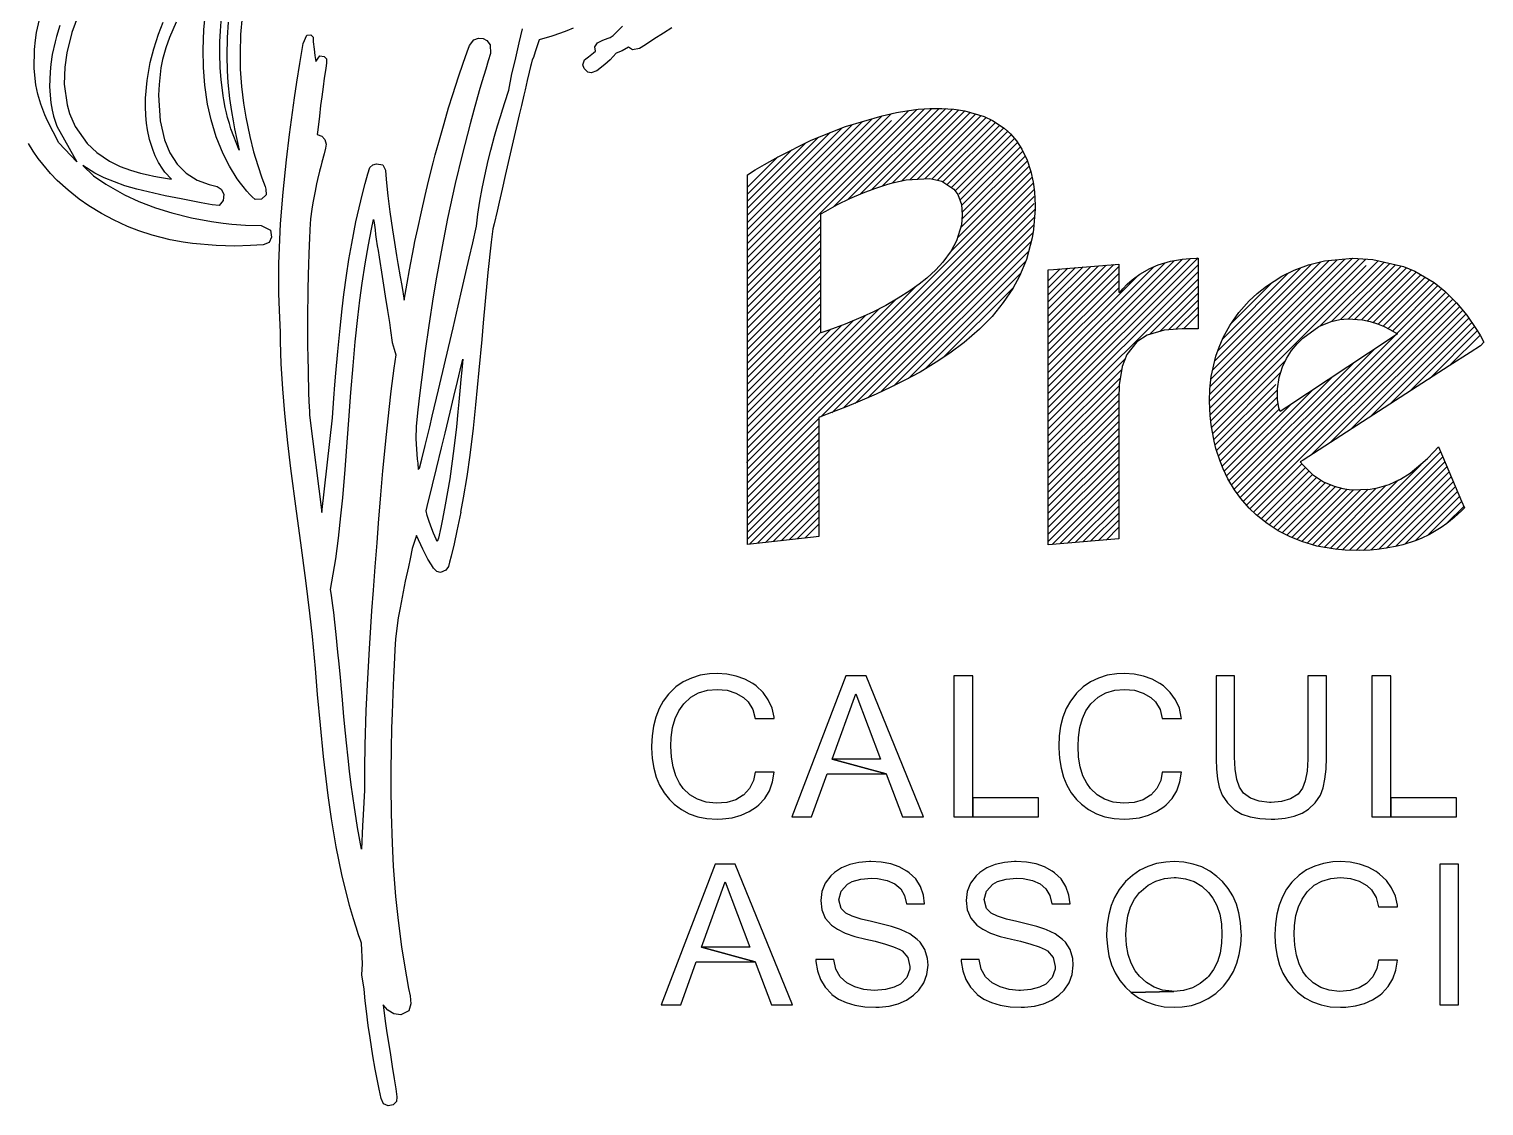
# Model space of a CAD drawing. Extents: x 0 to 84.7, y 0 to 60.
# Drawn here: x 78.967 to 81.771, y 2.442 to 4.518 of the extents above; entities that cross this region are included whole.
import ezdxf

# ---------------------------------------------------------------- set-up
doc = ezdxf.new("R2010")
doc.units = 0
doc.header["$MEASUREMENT"] = 0
for name, color, linetype in [('1', 1, 'CONTINUOUS'), ('4', 4, 'CONTINUOUS'), ('6', 6, 'CONTINUOUS')]:
    doc.layers.add(name, color=color, linetype=linetype)

msp = doc.modelspace()

# ---------------------------------------------------------------- linework, layer by layer
at = {"layer": '1', "linetype": 'Continuous'}
for p, q in [((80.351385, 4.023381), (80.692449, 4.364446)), ((80.351385, 4.036958), (80.677697, 4.36327)), ((80.351385, 4.050534), (80.662198, 4.361347)), ((80.351385, 4.077687), (80.628938, 4.355241)), ((80.351385, 4.091264), (80.6111, 4.350979)), ((80.351385, 4.10484), (80.592005, 4.345461)), ((80.516965, 4.175385), (80.706787, 4.365207)), ((80.544351, 4.189194), (80.720482, 4.365326)), ((80.568699, 4.199966), (80.733621, 4.364888)), ((80.591066, 4.208757), (80.746368, 4.364059)), ((80.611613, 4.215727), (80.758385, 4.3625)), ((80.630948, 4.221485), (80.770215, 4.360753)), ((80.648313, 4.225275), (80.780697, 4.357658)), ((80.664271, 4.227656), (80.791179, 4.354564)), ((80.678654, 4.228462), (80.801661, 4.35147)), ((80.693037, 4.229269), (80.811616, 4.347848)), ((80.351385, 4.064111), (80.628938, 4.341664)), ((80.351385, 4.118417), (80.572911, 4.339943)), ((80.351385, 4.131993), (80.553817, 4.334425)), ((80.351385, 4.14557), (80.533707, 4.327892)), ((80.351385, 4.159146), (80.510974, 4.318735)), ((80.706463, 4.229119), (80.820818, 4.343474)), ((80.717685, 4.226764), (80.829288, 4.338367)), ((80.728083, 4.223585), (80.837425, 4.332928)), ((80.73633, 4.218256), (80.845659, 4.327585)), ((80.744577, 4.212926), (80.853906, 4.322256)), ((80.351385, 4.172722), (80.488241, 4.309578)), ((80.351385, 4.186299), (80.463837, 4.298751)), ((80.751719, 4.206492), (80.859641, 4.314414)), ((80.75886, 4.200057), (80.866783, 4.30798)), ((80.760642, 4.188262), (80.87185, 4.29947)), ((80.763747, 4.177791), (80.877233, 4.291277)), ((80.351385, 4.199875), (80.436783, 4.285273)), ((80.351385, 4.213452), (80.409728, 4.271795)), ((80.762016, 4.13533), (80.890794, 4.264109)), ((80.764604, 4.151496), (80.886571, 4.273462)), ((80.764867, 4.165334), (80.882185, 4.282652)), ((80.742456, 4.088617), (80.897473, 4.243635)), ((80.75604, 4.115778), (80.89412, 4.253859)), ((80.349835, 3.68242), (80.900523, 4.233108)), ((80.351385, 3.670394), (80.902073, 4.221082)), ((80.351385, 3.656817), (80.903624, 4.209056)), ((80.351385, 3.643241), (80.903624, 4.195479)), ((80.492603, 3.770882), (80.903624, 4.181903)), ((80.351385, 4.009805), (80.492869, 4.151289)), ((80.513791, 3.778495), (80.905467, 4.17017)), ((80.536676, 3.787802), (80.904454, 4.15558)), ((80.351385, 3.996229), (80.492869, 4.137713)), ((80.351385, 3.982652), (80.492869, 4.124136)), ((80.558948, 3.796497), (80.903441, 4.14099)), ((80.583278, 3.80725), (80.901829, 4.125801)), ((80.351385, 3.969076), (80.492869, 4.11056)), ((80.351385, 3.955499), (80.492869, 4.096983)), ((80.607734, 3.818128), (80.898283, 4.108677)), ((80.351385, 3.941923), (80.492869, 4.083407)), ((80.351385, 3.928346), (80.492869, 4.06983)), ((80.63357, 3.830386), (80.893321, 4.090137)), ((80.661482, 3.84472), (80.887796, 4.071034)), ((80.931121, 3.78853), (81.219649, 4.077058)), ((80.931121, 3.802106), (81.204867, 4.075853)), ((80.931121, 3.815683), (81.189949, 4.074512)), ((80.931121, 3.829259), (81.173525, 4.071663)), ((80.931121, 3.842836), (81.155437, 4.067152)), ((81.24187, 3.800597), (81.517544, 4.076271)), ((81.242238, 3.814542), (81.502514, 4.074818)), ((81.242437, 3.787588), (81.530333, 4.075484)), ((81.243003, 3.828884), (81.48758, 4.073461)), ((81.243004, 3.774579), (81.543123, 4.074697)), ((81.244659, 3.844116), (81.472647, 4.072104)), ((81.24585, 3.750272), (81.567039, 4.071461)), ((81.248015, 3.861049), (81.456498, 4.069531)), ((81.252023, 3.878633), (81.438348, 4.064958)), ((81.454359, 3.945204), (81.578074, 4.068919)), ((81.477593, 3.954862), (81.589109, 4.066378)), ((80.351385, 3.91477), (80.492869, 4.056254)), ((80.351385, 3.901193), (80.492869, 4.042677)), ((80.692316, 3.861977), (80.878086, 4.047747)), ((80.931121, 3.937871), (81.057631, 4.064381)), ((80.931121, 3.774954), (81.219649, 4.063482)), ((80.931121, 3.951447), (81.042848, 4.063175)), ((80.931121, 3.965024), (81.028065, 4.061968)), ((80.931121, 3.9786), (81.013282, 4.060761)), ((80.931121, 3.924294), (81.067063, 4.060237)), ((80.931121, 3.856412), (81.13476, 4.060052)), ((80.931121, 3.992177), (80.998499, 4.059555)), ((80.931121, 4.005753), (80.983715, 4.058348)), ((80.931121, 4.01933), (80.968932, 4.057141)), ((80.931121, 4.032906), (80.954149, 4.055935)), ((80.931121, 3.761377), (81.219649, 4.049905)), ((80.931121, 3.910718), (81.067063, 4.04666)), ((80.931121, 3.869989), (81.105431, 4.044299)), ((81.243549, 3.762068), (81.543668, 4.062187)), ((81.257641, 3.897828), (81.417803, 4.057989)), ((81.26693, 3.920693), (81.394235, 4.047997)), ((81.495051, 3.958744), (81.600144, 4.063836)), ((81.509503, 3.959619), (81.611179, 4.061295)), ((81.522092, 3.958631), (81.621384, 4.057924)), ((81.534681, 3.957644), (81.630997, 4.05396)), ((81.546134, 3.955521), (81.640263, 4.04965)), ((81.556804, 3.952615), (81.64881, 4.044621)), ((81.566853, 3.949087), (81.657357, 4.039591)), ((80.351385, 3.887617), (80.492869, 4.029101)), ((80.351385, 3.697547), (80.674696, 4.020857)), ((80.351385, 3.874041), (80.492869, 4.015525)), ((80.728758, 3.884841), (80.863466, 4.019549)), ((80.931121, 3.747801), (81.219649, 4.036329)), ((80.931121, 3.897142), (81.067063, 4.033084)), ((80.931121, 3.883565), (81.067063, 4.019507)), ((81.126723, 3.929827), (81.219649, 4.022753)), ((81.145838, 3.935366), (81.219649, 4.009176)), ((81.283958, 3.951297), (81.362337, 4.029676)), ((81.300801, 3.615152), (81.696952, 4.011303)), ((81.576661, 3.945318), (81.665904, 4.034561)), ((81.585781, 3.940862), (81.674494, 4.029575)), ((81.594525, 3.93603), (81.682034, 4.023538)), ((81.601744, 3.930251), (81.689253, 4.017759)), ((80.351385, 3.860464), (80.492869, 4.001948)), ((80.351385, 3.711123), (80.635865, 3.995603)), ((80.351385, 3.846888), (80.492869, 3.988372)), ((81.162421, 3.938372), (81.219649, 3.9956)), ((81.17706, 3.939435), (81.219649, 3.982023)), ((81.30698, 3.607755), (81.703758, 4.004533)), ((81.313291, 3.60049), (81.710564, 3.997762)), ((81.319709, 3.593332), (81.717408, 3.99103)), ((81.438456, 3.697749), (81.724591, 3.983885)), ((80.351385, 3.7247), (80.605937, 3.979251)), ((80.351385, 3.833311), (80.492869, 3.974795)), ((80.351385, 3.738276), (80.579508, 3.966399)), ((80.351385, 3.819735), (80.492869, 3.961219)), ((80.351385, 3.751852), (80.555723, 3.956191)), ((81.191513, 3.940311), (81.219649, 3.968447)), ((81.474533, 3.721002), (81.729643, 3.976112)), ((81.512727, 3.745619), (81.73576, 3.968653)), ((81.55092, 3.770237), (81.741445, 3.960761)), ((80.351385, 3.806158), (80.492869, 3.947642)), ((80.351385, 3.765429), (80.5329, 3.946944)), ((80.351385, 3.779005), (80.511344, 3.938965)), ((80.351385, 3.792582), (80.492869, 3.934066)), ((81.294489, 3.622417), (81.600264, 3.928192)), ((81.589114, 3.794854), (81.746977, 3.952717)), ((81.627308, 3.819471), (81.75251, 3.944673)), ((81.665502, 3.844089), (81.757837, 3.936424)), ((81.703696, 3.868706), (81.76299, 3.928001)), ((81.289484, 3.630989), (81.560027, 3.901531)), ((80.931121, 3.734224), (81.078803, 3.881907)), ((81.2479, 3.738745), (81.388441, 3.879286)), ((81.284411, 3.639492), (81.519789, 3.87487)), ((80.931121, 3.720648), (81.072514, 3.862042)), ((80.931121, 3.707071), (81.06997, 3.84592)), ((81.249949, 3.727218), (81.379438, 3.856707)), ((81.279338, 3.647996), (81.479552, 3.848209)), ((80.931121, 3.693495), (81.067753, 3.830127)), ((80.931121, 3.679918), (81.067348, 3.816146)), ((81.252129, 3.715821), (81.369453, 3.833146)), ((81.25546, 3.705575), (81.372784, 3.8229)), ((81.274646, 3.65688), (81.439315, 3.821549)), ((80.931121, 3.666342), (81.067063, 3.802284)), ((80.931121, 3.652765), (81.067063, 3.788708)), ((81.25879, 3.69533), (81.372612, 3.809151)), ((81.262127, 3.68509), (81.373791, 3.796754)), ((81.266049, 3.675436), (81.376155, 3.785542)), ((81.270205, 3.666015), (81.399077, 3.794888)), ((80.351385, 3.629664), (80.488869, 3.767149)), ((80.931121, 3.639189), (81.067063, 3.775131)), ((80.931121, 3.625613), (81.067063, 3.761555)), ((80.351385, 3.616088), (80.488869, 3.753572)), ((80.351385, 3.602511), (80.488869, 3.739996)), ((80.931121, 3.612036), (81.067063, 3.747978)), ((80.931121, 3.59846), (81.067063, 3.734402)), ((80.351385, 3.588935), (80.488869, 3.726419)), ((80.351385, 3.575359), (80.488869, 3.712843)), ((80.931121, 3.584883), (81.067063, 3.720825)), ((80.931121, 3.571307), (81.067063, 3.707249)), ((81.49827, 3.51394), (81.687185, 3.702855)), ((80.351385, 3.561782), (80.488869, 3.699266)), ((80.351385, 3.548206), (80.488869, 3.68569)), ((80.931121, 3.55773), (81.067063, 3.693672)), ((80.931121, 3.544154), (81.067063, 3.680096)), ((81.326606, 3.586651), (81.419925, 3.67997)), ((81.333692, 3.580161), (81.426641, 3.67311)), ((81.485823, 3.515069), (81.649568, 3.678813)), ((81.511219, 3.513312), (81.691224, 3.693317)), ((81.524496, 3.513013), (81.695264, 3.68378)), ((81.538224, 3.513165), (81.699303, 3.674243)), ((80.351385, 3.534629), (80.488869, 3.672114)), ((80.355447, 3.525114), (80.488869, 3.658537)), ((80.370692, 3.526784), (80.488869, 3.644961)), ((80.931121, 3.530577), (81.067063, 3.66652)), ((80.938675, 3.524556), (81.067063, 3.652943)), ((81.341204, 3.574097), (81.433501, 3.666394)), ((81.348717, 3.568033), (81.440369, 3.659685)), ((81.356584, 3.562324), (81.448517, 3.654257)), ((81.364824, 3.556987), (81.456678, 3.648841)), ((81.474167, 3.516989), (81.606139, 3.648961)), ((81.552416, 3.513779), (81.703342, 3.664706)), ((81.567367, 3.515155), (81.707381, 3.655169)), ((81.582995, 3.517205), (81.711421, 3.645632)), ((80.385938, 3.528453), (80.488869, 3.631384)), ((80.401183, 3.530122), (80.488869, 3.617808)), ((80.953486, 3.52579), (81.067063, 3.639367)), ((80.968297, 3.527025), (81.067063, 3.62579)), ((81.373063, 3.55165), (81.465347, 3.643934)), ((81.381919, 3.546929), (81.47483, 3.63984)), ((81.39086, 3.542294), (81.484638, 3.636073)), ((81.400122, 3.537979), (81.495375, 3.633232)), ((81.409783, 3.534064), (81.506917, 3.631199)), ((81.419444, 3.530149), (81.519521, 3.630225)), ((81.429912, 3.52704), (81.533478, 3.630606)), ((81.4404, 3.523952), (81.547435, 3.630986)), ((81.451126, 3.521101), (81.563173, 3.633148)), ((81.462646, 3.519045), (81.582222, 3.638621)), ((81.599876, 3.520511), (81.71546, 3.636094)), ((81.618115, 3.525173), (81.719499, 3.626557)), ((81.638189, 3.53167), (81.723539, 3.61702)), ((80.416429, 3.531791), (80.488869, 3.604231)), ((80.431675, 3.53346), (80.488869, 3.590655)), ((80.983108, 3.528259), (81.067063, 3.612214)), ((80.997919, 3.529493), (81.067063, 3.598637)), ((81.662539, 3.542445), (81.727578, 3.607483)), ((81.699086, 3.565414), (81.731617, 3.597946)), ((80.44692, 3.53513), (80.488869, 3.577078)), ((80.462166, 3.536799), (80.488869, 3.563502)), ((81.012729, 3.530728), (81.067063, 3.585061)), ((81.02754, 3.531962), (81.067063, 3.571484)), ((81.042351, 3.533196), (81.067063, 3.557908))]:
    msp.add_line(p, q, dxfattribs=at)
for points in [[(80.905543, 4.178841), (80.905563, 4.171553), (80.902806, 4.131855), (80.900255, 4.116044), (80.888946, 4.073792), (80.875748, 4.042139), (80.862503, 4.017777), (80.844436, 3.990896), (80.822659, 3.964349), (80.798819, 3.939963), (80.768703, 3.913821), (80.741332, 3.893264), (80.715207, 3.875764), (80.68413, 3.857047), (80.653516, 3.840385), (80.627929, 3.827558), (80.599361, 3.814218), (80.563375, 3.798626), (80.540432, 3.789268), (80.513522, 3.778764), (80.493287, 3.77114), (80.488869, 3.769502), (80.488869, 3.755689), (80.488869, 3.553525), (80.488869, 3.539722), (80.47892, 3.538633), (80.351385, 3.52467), (80.351385, 3.537475), (80.351385, 4.218471), (80.351385, 4.237103), (80.366254, 4.2466), (80.38443, 4.257419), (80.410341, 4.2721), (80.474294, 4.303961), (80.540051, 4.330447), (80.610925, 4.350928), (80.638466, 4.357522), (80.658273, 4.36086), (80.680065, 4.363564), (80.702624, 4.365171), (80.72614, 4.365375), (80.749111, 4.363881), (80.770316, 4.360723), (80.807818, 4.349653), (80.823686, 4.342111), (80.846319, 4.326984), (80.857943, 4.316387), (80.869729, 4.302698), (80.880286, 4.286631), (80.890282, 4.265685), (80.897538, 4.243328), (80.901824, 4.223017), (80.904193, 4.204641), (80.905168, 4.191001), (80.905543, 4.178841)], [(80.492869, 3.932594), (80.492869, 3.944104), (80.492869, 4.14962), (80.492869, 4.16179), (80.502241, 4.167363), (80.525141, 4.17984), (80.548867, 4.191394), (80.574576, 4.202507), (80.596742, 4.210908), (80.619989, 4.218442), (80.631047, 4.221513), (80.657499, 4.227276), (80.703068, 4.229831), (80.725799, 4.225061), (80.749333, 4.209853), (80.756758, 4.199391), (80.763557, 4.179911), (80.765321, 4.160282), (80.763749, 4.141003), (80.754184, 4.109705), (80.743839, 4.090496), (80.728, 4.068975), (80.71438, 4.054176), (80.696937, 4.038106), (80.682551, 4.026513), (80.664154, 4.013267), (80.642062, 3.999133), (80.617944, 3.985396), (80.594175, 3.973232), (80.574503, 3.964067), (80.539515, 3.949393), (80.508215, 3.937806), (80.496374, 3.933961), (80.492869, 3.932594)], [(81.067063, 3.545009), (81.067063, 3.535256), (81.059038, 3.534587), (80.938778, 3.524564), (80.931121, 3.523926), (80.931121, 3.538827), (80.931121, 4.042724), (80.931121, 4.054055), (80.941367, 4.054891), (81.060115, 4.064584), (81.067063, 4.065151), (81.067063, 4.020109), (81.067063, 4.011053), (81.069834, 4.011053), (81.074779, 4.017156), (81.082934, 4.026223), (81.092535, 4.034502), (81.1075, 4.045871), (81.127014, 4.056798), (81.142676, 4.063377), (81.16667, 4.070475), (81.189952, 4.074512), (81.204063, 4.07578), (81.216885, 4.076233), (81.219649, 4.076247), (81.219649, 4.071584), (81.219649, 3.948055), (81.219649, 3.940311), (81.213635, 3.940311), (81.199121, 3.940311), (81.189138, 3.940311), (81.154139, 3.937771), (81.121833, 3.92841), (81.101412, 3.915459), (81.082228, 3.890914), (81.073412, 3.867727), (81.067814, 3.832269), (81.067063, 3.806275), (81.067063, 3.78955), (81.067063, 3.545009)], [(81.661522, 3.690535), (81.674057, 3.7032), (81.682968, 3.712811), (81.690459, 3.695123), (81.727448, 3.607789), (81.732906, 3.594902), (81.727116, 3.589409), (81.721014, 3.583659), (81.713255, 3.5765), (81.698813, 3.565211), (81.688047, 3.557168), (81.665381, 3.543795), (81.649672, 3.536328), (81.63803, 3.531619), (81.614439, 3.523983), (81.603306, 3.521176), (81.582487, 3.517139), (81.565123, 3.51486), (81.551184, 3.513675), (81.530784, 3.512872), (81.503205, 3.513492), (81.483999, 3.515234), (81.448473, 3.521575), (81.419679, 3.530053), (81.395815, 3.539725), (81.374068, 3.550999), (81.35256, 3.564931), (81.331377, 3.582029), (81.318449, 3.594553), (81.302021, 3.613462), (81.290041, 3.630055), (81.277326, 3.651368), (81.268209, 3.67012), (81.262086, 3.685191), (81.254221, 3.709384), (81.250525, 3.723983), (81.244932, 3.755435), (81.243054, 3.77343), (81.241863, 3.800749), (81.242503, 3.824282), (81.245118, 3.848335), (81.254011, 3.887357), (81.260069, 3.904829), (81.26815, 3.923513), (81.280942, 3.94697), (81.298072, 3.971546), (81.318386, 3.994497), (81.333479, 4.008558), (81.351361, 4.022722), (81.381151, 4.041596), (81.404736, 4.053135), (81.432792, 4.063558), (81.463357, 4.07126), (81.518119, 4.076236), (81.556582, 4.073869), (81.615778, 4.060235), (81.637491, 4.051282), (81.674816, 4.029317), (81.695445, 4.012802), (81.717747, 3.990617), (81.737352, 3.966711), (81.755061, 3.940964), (81.763043, 3.927909), (81.770506, 3.914819), (81.763752, 3.907415), (81.744324, 3.894893), (81.703812, 3.868781), (81.421981, 3.68713), (81.416632, 3.683683), (81.421811, 3.677844), (81.430611, 3.669218), (81.440431, 3.659625), (81.461696, 3.64551), (81.481843, 3.636812), (81.498852, 3.632312), (81.514881, 3.630099), (81.551482, 3.631097), (81.565322, 3.633525), (81.58785, 3.640318), (81.609776, 3.65068), (81.628115, 3.66236), (81.649216, 3.679165), (81.661522, 3.690535)], [(81.377789, 3.780782), (81.375243, 3.788201), (81.372548, 3.804073), (81.372808, 3.824833), (81.376147, 3.846165), (81.38266, 3.867029), (81.390357, 3.883348), (81.399967, 3.89853), (81.410384, 3.911409), (81.421389, 3.922427), (81.452676, 3.944488), (81.476357, 3.954565), (81.493187, 3.958605), (81.508185, 3.959722), (81.536402, 3.957509), (81.551638, 3.954396), (81.565274, 3.949694), (81.578371, 3.944661), (81.58931, 3.939053), (81.603895, 3.930598), (81.587674, 3.91985), (81.390583, 3.78926), (81.377789, 3.780782)]]:
    msp.add_lwpolyline(points, dxfattribs=at)
at = {"layer": '4', "linetype": 'Continuous'}
for points in [[(79.026487, 4.525283), (79.019923, 4.504185), (79.017067, 4.493461), (79.011798, 4.468981), (79.00898, 4.450308), (79.007525, 4.435657), (79.006746, 4.420737), (79.006663, 4.407593), (79.007413, 4.390614), (79.008888, 4.376144), (79.011271, 4.362111), (79.014056, 4.350515), (79.017066, 4.340717), (79.020694, 4.331072), (79.059245, 4.262265), (79.024381, 4.298872), (79.002449, 4.341556), (78.997269, 4.353067), (78.989565, 4.373661), (78.984058, 4.392733), (78.980325, 4.410407), (78.976825, 4.442491), (78.97742, 4.478928), (78.979304, 4.496783), (78.981653, 4.511902), (78.991285, 4.553122)], [(79.06208, 4.546399), (79.04938, 4.511712), (79.039574, 4.472578), (79.035743, 4.444924), (79.034923, 4.411906), (79.040276, 4.372342), (79.045136, 4.355423), (79.055886, 4.330486), (79.078935, 4.297719), (79.09773, 4.280085), (79.121778, 4.263806), (79.142871, 4.253402), (79.162656, 4.24599), (79.181673, 4.240453), (79.19685, 4.23688), (79.207309, 4.234757), (79.218218, 4.232776), (79.241685, 4.228871), (79.228814, 4.242641), (79.224736, 4.248154), (79.216404, 4.261098), (79.21015, 4.273826), (79.205998, 4.283787), (79.199093, 4.305587), (79.195187, 4.323908), (79.193329, 4.336676), (79.191955, 4.351468), (79.191304, 4.36871), (79.191543, 4.38492), (79.194502, 4.419232), (79.20064, 4.454046), (79.207287, 4.480284), (79.216459, 4.508566), (79.225697, 4.531801)], [(79.350499, 4.531585), (79.348528, 4.502011), (79.347901, 4.466781), (79.348758, 4.437467), (79.350202, 4.415517), (79.353388, 4.384502), (79.356975, 4.359144), (79.360048, 4.34117), (79.363062, 4.325607), (79.37172, 4.284621), (79.356165, 4.325765), (79.352959, 4.3361), (79.349727, 4.347753), (79.347488, 4.356753), (79.345189, 4.367044), (79.342302, 4.382036), (79.341052, 4.389541), (79.337122, 4.420853), (79.335455, 4.443615), (79.334646, 4.470883), (79.334885, 4.493627), (79.335799, 4.514642), (79.33794, 4.542076)], [(79.495523, 4.490457), (79.502034, 4.506435), (79.50996, 4.507109), (79.514678, 4.502394), (79.514557, 4.493344), (79.516264, 4.479605), (79.517989, 4.467226), (79.519564, 4.455407), (79.527193, 4.466345), (79.535751, 4.465135), (79.540176, 4.461085), (79.540467, 4.453173), (79.538766, 4.442053), (79.535999, 4.423307), (79.533628, 4.406541), (79.531048, 4.387442), (79.528902, 4.370805), (79.526386, 4.35028), (79.524534, 4.334372), (79.522839, 4.319134), (79.522231, 4.314984), (79.531474, 4.311688), (79.536828, 4.305426), (79.539716, 4.296314), (79.538583, 4.288286), (79.535501, 4.277521), (79.531142, 4.261445), (79.528957, 4.252964), (79.526754, 4.244085), (79.522979, 4.228006), (79.521153, 4.219779), (79.518203, 4.205769), (79.516241, 4.195881), (79.515068, 4.18972), (79.513825, 4.182965), (79.511766, 4.171195), (79.509169, 4.152306), (79.508083, 4.131858), (79.507225, 4.113757), (79.50676, 4.103013), (79.505975, 4.082771), (79.50543, 4.066536), (79.504763, 4.042681), (79.504225, 4.017308), (79.503957, 3.999828), (79.503719, 3.975619), (79.503647, 3.959663), (79.503639, 3.945623), (79.503704, 3.927117), (79.503898, 3.904793), (79.504122, 3.888199), (79.504738, 3.856488), (79.505811, 3.817857), (79.506416, 3.800196), (79.507157, 3.78094), (79.507455, 3.774012), (79.53098, 3.585943), (79.551669, 3.768732), (79.55454, 3.806938), (79.556506, 3.83235), (79.558333, 3.855109), (79.561873, 3.896315), (79.566267, 3.941858), (79.570323, 3.978839), (79.573675, 4.006256), (79.578751, 4.043322), (79.583479, 4.073923), (79.588807, 4.104812), (79.596945, 4.146278), (79.60959, 4.200736), (79.614864, 4.220763), (79.620037, 4.239189), (79.623853, 4.25109), (79.629316, 4.25653), (79.636287, 4.258624), (79.648772, 4.256749), (79.653743, 4.246294), (79.654466, 4.236456), (79.655713, 4.221663), (79.658292, 4.196476), (79.660113, 4.181159), (79.662104, 4.165817), (79.667136, 4.13105), (79.671032, 4.106462), (79.675106, 4.081936), (79.677748, 4.066401), (79.68222, 4.040339), (79.685093, 4.02353), (79.689769, 3.995865), (79.695438, 4.028442), (79.70008, 4.053915), (79.708526, 4.097633), (79.710718, 4.108475), (79.715952, 4.133618), (79.723012, 4.165983), (79.730261, 4.197558), (79.736907, 4.22519), (79.745749, 4.260201), (79.749887, 4.27596), (79.758926, 4.309135), (79.766625, 4.336146), (79.775528, 4.366094), (79.783511, 4.391874), (79.794648, 4.426309), (79.803527, 4.452601), (79.811099, 4.474276), (79.815591, 4.48677)], [(79.76189, 3.711057), (79.768771, 3.739288), (79.77855, 3.779772), (79.785734, 3.809766), (79.792621, 3.838705), (79.800426, 3.871713), (79.80272, 3.881609), (79.800909, 3.860431), (79.799372, 3.842842), (79.798018, 3.8277), (79.795385, 3.799467), (79.793506, 3.780369), (79.790458, 3.751307), (79.785615, 3.709811), (79.777548, 3.651385), (79.7735, 3.626073), (79.769131, 3.601111), (79.763756, 3.573205), (79.760483, 3.557489), (79.75586, 3.536695), (79.753521, 3.530461), (79.751408, 3.534898), (79.746321, 3.546225), (79.74109, 3.559816), (79.737147, 3.571059), (79.734224, 3.580568), (79.732041, 3.589576), (79.734017, 3.597843), (79.744226, 3.639612), (79.751987, 3.670821), (79.76189, 3.711057)], [(80.361512, 3.256546), (80.346234, 3.265008), (80.329781, 3.270884), (80.311917, 3.274645), (80.292879, 3.27582), (80.278306, 3.275115), (80.259972, 3.272294), (80.243284, 3.267123), (80.227771, 3.259837), (80.213668, 3.249965), (80.200976, 3.237978), (80.19933, 3.236097), (80.189223, 3.2227), (80.180997, 3.208127), (80.174651, 3.191909), (80.170185, 3.174515), (80.167599, 3.155711), (80.166659, 3.135497), (80.166659, 3.132207), (80.167834, 3.112228), (80.17089, 3.093424), (80.175591, 3.076266), (80.182172, 3.060518), (80.190634, 3.045945), (80.200976, 3.033017), (80.210142, 3.023851), (80.22401, 3.013509), (80.239053, 3.005517), (80.255506, 2.999641), (80.27337, 2.996115), (80.292879, 2.99494), (80.302986, 2.99541), (80.321789, 2.99776), (80.339183, 3.002461), (80.354931, 3.009513), (80.369034, 3.01868), (80.3735, 3.02244), (80.385017, 3.035133), (80.393949, 3.049941), (80.399825, 3.066864), (80.403115, 3.085668), (80.365978, 3.085668), (80.362922, 3.069685), (80.355401, 3.053936), (80.343884, 3.041244), (80.343414, 3.041009), (80.329076, 3.032547), (80.311917, 3.027376), (80.291058, 3.025617), (80.27149, 3.027846), (80.254801, 3.033252), (80.240228, 3.042184), (80.227771, 3.054407), (80.220485, 3.064279), (80.213198, 3.078851), (80.208027, 3.095775), (80.204736, 3.114578), (80.203796, 3.135497), (80.204501, 3.152421), (80.207087, 3.171695), (80.212023, 3.188853), (80.218839, 3.203661), (80.228485, 3.217623), (80.242344, 3.230221), (80.257152, 3.238448), (80.27431, 3.243384), (80.293114, 3.245029), (80.312153, 3.243384), (80.329076, 3.238213), (80.343884, 3.229751), (80.352815, 3.221289), (80.361982, 3.206716), (80.365978, 3.188853), (80.403115, 3.188853), (80.402645, 3.191674), (80.398885, 3.209302), (80.391598, 3.225285), (80.381491, 3.239388), (80.368093, 3.251845), (80.361512, 3.256546)], [(80.579848, 3.271119), (80.541066, 3.271119), (80.43694, 2.999641), (80.475018, 2.999641), (80.504868, 3.082377), (80.618396, 3.082377), (80.51474, 3.110818), (80.560339, 3.236802), (80.608054, 3.110818), (80.51474, 3.110818), (80.618396, 3.082377), (80.649892, 2.999641), (80.690555, 2.999641), (80.579848, 3.271119)], [(80.785447, 3.271119), (80.74925, 3.271119), (80.74925, 2.999641), (80.785447, 2.999641), (80.785447, 3.271119)], [(81.146256, 3.256546), (81.130978, 3.265008), (81.114525, 3.270884), (81.096661, 3.274645), (81.077623, 3.27582), (81.06305, 3.275115), (81.044716, 3.272294), (81.028028, 3.267123), (81.012515, 3.259837), (80.998412, 3.249965), (80.98572, 3.237978), (80.984074, 3.236097), (80.973967, 3.2227), (80.965741, 3.208127), (80.959394, 3.191909), (80.954928, 3.174515), (80.952343, 3.155711), (80.951403, 3.135497), (80.951403, 3.132207), (80.952578, 3.112228), (80.955634, 3.093424), (80.960335, 3.076266), (80.966916, 3.060518), (80.975378, 3.045945), (80.98572, 3.033017), (80.994886, 3.023851), (81.008754, 3.013509), (81.023797, 3.005517), (81.04025, 2.999641), (81.058114, 2.996115), (81.077623, 2.99494), (81.08773, 2.99541), (81.106533, 2.99776), (81.123927, 3.002461), (81.139675, 3.009513), (81.153778, 3.01868), (81.158243, 3.02244), (81.169761, 3.035133), (81.178692, 3.049941), (81.184569, 3.066864), (81.187859, 3.085668), (81.150722, 3.085668), (81.147666, 3.069685), (81.140145, 3.053936), (81.128628, 3.041244), (81.128157, 3.041009), (81.11382, 3.032547), (81.096661, 3.027376), (81.075802, 3.025617), (81.056233, 3.027846), (81.039545, 3.033252), (81.024972, 3.042184), (81.012515, 3.054407), (81.005228, 3.064279), (80.997942, 3.078851), (80.992771, 3.095775), (80.98948, 3.114578), (80.98854, 3.135497), (80.989245, 3.152421), (80.991831, 3.171695), (80.996767, 3.188853), (81.003583, 3.203661), (81.013229, 3.217623), (81.027088, 3.230221), (81.041896, 3.238448), (81.059054, 3.243384), (81.077858, 3.245029), (81.096896, 3.243384), (81.11382, 3.238213), (81.128628, 3.229751), (81.137559, 3.221289), (81.146726, 3.206716), (81.150722, 3.188853), (81.187859, 3.188853), (81.187389, 3.191674), (81.183628, 3.209302), (81.176342, 3.225285), (81.166235, 3.239388), (81.152837, 3.251845), (81.146256, 3.256546)], [(81.290012, 3.271119), (81.254285, 3.271119), (81.254285, 3.114108), (81.254285, 3.110583), (81.25499, 3.091074), (81.257106, 3.072975), (81.260396, 3.056522), (81.266272, 3.041244), (81.276144, 3.026436), (81.290012, 3.013274), (81.291422, 3.012333), (81.30435, 3.004812), (81.320333, 2.999406), (81.338902, 2.996115), (81.360526, 2.99494), (81.367812, 2.995175), (81.387321, 2.99682), (81.404715, 3.000816), (81.419993, 3.006692), (81.43245, 3.014214), (81.445613, 3.026436), (81.455428, 3.041393), (81.460656, 3.055582), (81.464181, 3.0718), (81.466297, 3.091309), (81.467002, 3.114108), (81.467002, 3.271119), (81.43104, 3.271119), (81.43104, 3.114578), (81.43104, 3.110818), (81.429629, 3.087783), (81.426104, 3.068979), (81.420698, 3.054642), (81.412542, 3.043428), (81.397663, 3.034193), (81.38074, 3.029022), (81.360526, 3.027376), (81.357235, 3.027376), (81.337491, 3.029727), (81.321038, 3.035368), (81.306944, 3.045106), (81.299414, 3.056522), (81.294243, 3.071565), (81.291187, 3.091074), (81.290012, 3.114578), (81.290012, 3.271119)], [(81.590963, 3.271119), (81.554766, 3.271119), (81.554766, 2.999641), (81.590963, 2.999641), (81.590963, 3.271119)], [(80.911898, 2.999641), (80.911898, 3.035838), (80.785447, 3.035838), (80.785447, 2.999641), (80.911898, 2.999641)], [(81.717414, 2.999641), (81.717414, 3.035838), (81.590963, 3.035838), (81.590963, 2.999641), (81.717414, 2.999641)], [(80.327734, 2.908443), (80.288952, 2.908443), (80.184826, 2.636965), (80.222904, 2.636965), (80.252755, 2.719701), (80.366282, 2.719701), (80.262627, 2.748141), (80.308225, 2.874126), (80.35594, 2.748141), (80.262627, 2.748141), (80.366282, 2.719701), (80.397778, 2.636965), (80.438441, 2.636965), (80.327734, 2.908443)], [(80.66291, 2.891755), (80.658444, 2.895045), (80.643871, 2.903037), (80.627418, 2.908678), (80.609084, 2.911969), (80.589106, 2.913144), (80.586285, 2.913144), (80.566306, 2.911499), (80.548678, 2.907503), (80.532695, 2.900921), (80.519062, 2.89199), (80.51201, 2.885643), (80.501198, 2.871541), (80.494852, 2.855793), (80.492502, 2.837929), (80.494852, 2.820066), (80.501433, 2.804318), (80.513481, 2.790548), (80.524703, 2.782693), (80.539746, 2.775407), (80.558079, 2.769061), (80.579704, 2.763655), (80.597332, 2.759659), (80.617076, 2.754253), (80.633059, 2.748847), (80.645282, 2.743441), (80.649512, 2.740855), (80.66056, 2.728163), (80.66432, 2.711004), (80.664085, 2.706068), (80.658444, 2.68985), (80.645987, 2.677158), (80.634234, 2.671046), (80.617311, 2.666345), (80.595712, 2.664567), (80.575473, 2.666816), (80.558315, 2.671516), (80.543037, 2.679508), (80.530109, 2.69079), (80.521882, 2.705833), (80.517652, 2.724167), (80.4831, 2.724167), (80.483335, 2.720876), (80.486155, 2.702778), (80.492032, 2.686089), (80.500963, 2.671281), (80.513186, 2.658119), (80.514126, 2.657179), (80.526583, 2.648247), (80.541391, 2.641431), (80.558315, 2.63626), (80.577353, 2.633439), (80.598742, 2.632264), (80.605324, 2.632499), (80.624598, 2.634614), (80.641991, 2.63908), (80.657739, 2.646131), (80.671607, 2.655533), (80.681479, 2.66517), (80.691351, 2.679743), (80.697227, 2.695726), (80.699342, 2.71359), (80.698402, 2.726517), (80.693466, 2.743676), (80.684064, 2.757778), (80.678658, 2.763184), (80.664085, 2.773997), (80.647632, 2.781753), (80.644341, 2.782928), (80.629063, 2.787864), (80.6112, 2.792565), (80.590281, 2.797501), (80.570537, 2.802437), (80.552908, 2.808078), (80.540921, 2.813954), (80.532224, 2.822651), (80.527461, 2.8398), (80.531754, 2.856498), (80.543977, 2.86966), (80.553144, 2.874596), (80.570067, 2.879297), (80.590516, 2.880943), (80.602268, 2.880472), (80.620837, 2.876947), (80.63541, 2.870365), (80.646692, 2.860729), (80.653978, 2.847801), (80.657739, 2.831583), (80.692761, 2.831583), (80.690645, 2.848741), (80.684769, 2.86543), (80.675603, 2.879767), (80.66291, 2.891755)], [(80.943085, 2.891755), (80.938619, 2.895045), (80.924046, 2.903037), (80.907593, 2.908678), (80.889259, 2.911969), (80.869045, 2.913144), (80.866225, 2.913144), (80.846481, 2.911499), (80.828618, 2.907503), (80.812869, 2.900921), (80.799237, 2.89199), (80.79195, 2.885643), (80.781373, 2.871541), (80.774792, 2.855793), (80.772677, 2.837929), (80.774792, 2.820066), (80.781608, 2.804318), (80.793656, 2.790548), (80.804878, 2.782693), (80.819921, 2.775407), (80.838254, 2.769061), (80.859879, 2.763655), (80.877272, 2.759659), (80.897251, 2.754253), (80.913234, 2.748847), (80.925222, 2.743441), (80.929687, 2.740855), (80.940735, 2.728163), (80.94426, 2.711004), (80.944025, 2.706068), (80.938619, 2.68985), (80.926162, 2.677158), (80.914409, 2.671046), (80.897251, 2.666345), (80.877507, 2.6647), (80.874452, 2.6647), (80.855413, 2.666816), (80.83849, 2.671516), (80.823212, 2.679508), (80.822976, 2.679508), (80.810284, 2.69079), (80.801822, 2.705833), (80.797827, 2.724167), (80.763275, 2.724167), (80.76351, 2.720876), (80.76633, 2.702778), (80.772206, 2.686089), (80.781138, 2.671281), (80.793126, 2.658119), (80.794301, 2.657179), (80.806758, 2.648247), (80.821331, 2.641431), (80.838254, 2.63626), (80.857528, 2.633439), (80.878917, 2.632264), (80.885499, 2.632499), (80.904773, 2.634614), (80.922166, 2.63908), (80.937679, 2.646131), (80.951547, 2.655533), (80.961654, 2.66517), (80.971526, 2.679743), (80.977402, 2.695726), (80.979282, 2.71359), (80.978342, 2.726517), (80.973406, 2.743676), (80.964239, 2.757778), (80.958598, 2.763184), (80.94426, 2.773997), (80.927807, 2.781753), (80.924516, 2.782928), (80.909238, 2.787864), (80.89114, 2.792565), (80.870456, 2.797501), (80.850712, 2.802437), (80.833083, 2.808078), (80.820861, 2.813954), (80.812164, 2.822651), (80.807637, 2.839806), (80.811929, 2.856498), (80.824152, 2.86966), (80.833318, 2.874596), (80.850007, 2.879297), (80.870456, 2.880943), (80.882443, 2.880472), (80.900777, 2.876947), (80.915585, 2.870365), (80.926632, 2.860729), (80.934153, 2.847801), (80.937914, 2.831583), (80.972936, 2.831583), (80.970585, 2.848741), (80.964944, 2.86543), (80.955778, 2.879767), (80.943085, 2.891755)], [(81.242064, 2.89481), (81.226786, 2.902802), (81.210332, 2.908443), (81.192469, 2.911969), (81.173665, 2.913144), (81.157682, 2.912204), (81.139584, 2.909383), (81.122895, 2.903977), (81.107382, 2.896456), (81.093044, 2.886584), (81.079882, 2.874596), (81.078001, 2.872246), (81.067424, 2.859083), (81.058728, 2.844275), (81.052146, 2.828292), (81.047446, 2.811134), (81.04439, 2.792565), (81.04345, 2.772821), (81.04345, 2.769296), (81.04486, 2.749787), (81.047916, 2.731453), (81.053087, 2.714295), (81.060138, 2.698547), (81.06907, 2.684209), (81.079882, 2.671046), (81.090929, 2.660704), (81.173195, 2.663055), (81.169434, 2.66329), (81.151336, 2.665405), (81.134883, 2.671046), (81.120075, 2.679978), (81.106677, 2.692201), (81.098686, 2.702543), (81.090929, 2.71735), (81.085288, 2.733804), (81.081762, 2.752372), (81.080822, 2.772821), (81.081527, 2.78998), (81.084583, 2.808783), (81.089754, 2.825707), (81.097275, 2.840515), (81.106912, 2.853442), (81.109733, 2.856263), (81.123365, 2.86778), (81.138408, 2.875772), (81.155332, 2.880708), (81.1739, 2.882353), (81.177191, 2.882353), (81.19529, 2.880002), (81.211978, 2.874596), (81.226786, 2.865665), (81.239948, 2.853442), (81.248175, 2.842865), (81.255931, 2.828292), (81.261337, 2.811839), (81.264863, 2.79327), (81.265803, 2.772821), (81.265098, 2.755663), (81.262278, 2.736859), (81.257107, 2.719936), (81.249585, 2.704893), (81.239948, 2.691965), (81.237363, 2.689145), (81.22373, 2.677863), (81.208687, 2.669636), (81.191764, 2.6647), (81.173195, 2.663055), (81.090929, 2.660704), (81.105032, 2.650597), (81.12031, 2.642606), (81.136763, 2.636965), (81.154627, 2.633439), (81.173665, 2.632264), (81.189178, 2.633204), (81.207042, 2.636024), (81.223965, 2.641431), (81.239478, 2.648952), (81.253816, 2.658824), (81.266744, 2.670811), (81.268859, 2.673162), (81.279201, 2.686324), (81.287898, 2.701132), (81.294479, 2.717115), (81.29918, 2.734274), (81.302235, 2.752842), (81.303176, 2.772821), (81.302941, 2.776347), (81.301765, 2.795856), (81.298475, 2.814189), (81.293539, 2.831348), (81.286487, 2.847096), (81.277556, 2.861434), (81.266744, 2.874596), (81.256166, 2.884703), (81.242064, 2.89481)], [(81.562667, 2.89387), (81.547389, 2.902332), (81.530935, 2.908208), (81.513072, 2.911969), (81.494033, 2.913144), (81.47946, 2.912439), (81.461127, 2.909618), (81.444438, 2.904447), (81.428925, 2.897161), (81.414823, 2.887289), (81.40213, 2.875301), (81.400485, 2.873421), (81.390378, 2.860023), (81.382151, 2.845451), (81.375805, 2.829232), (81.371339, 2.811839), (81.368754, 2.793035), (81.367813, 2.772821), (81.367813, 2.769531), (81.368989, 2.749552), (81.372044, 2.730748), (81.376745, 2.71359), (81.383326, 2.697842), (81.391788, 2.683269), (81.40213, 2.670341), (81.411297, 2.661174), (81.425165, 2.650832), (81.440208, 2.642841), (81.456661, 2.636965), (81.474524, 2.633439), (81.494033, 2.632264), (81.50414, 2.632734), (81.522944, 2.635084), (81.540337, 2.639785), (81.556085, 2.646837), (81.570188, 2.656003), (81.574654, 2.659764), (81.586171, 2.672457), (81.595103, 2.687265), (81.600979, 2.704188), (81.60427, 2.722992), (81.567132, 2.722992), (81.564077, 2.707008), (81.556555, 2.69126), (81.545038, 2.678568), (81.544568, 2.678333), (81.53023, 2.669871), (81.513072, 2.6647), (81.492212, 2.662941), (81.472644, 2.66517), (81.455956, 2.670576), (81.441383, 2.679508), (81.428925, 2.69173), (81.421639, 2.701602), (81.414352, 2.716175), (81.409181, 2.733099), (81.405891, 2.751902), (81.404951, 2.772821), (81.405656, 2.789745), (81.408241, 2.809018), (81.413177, 2.826177), (81.419994, 2.840985), (81.42964, 2.854946), (81.443498, 2.867545), (81.458306, 2.875772), (81.475464, 2.880708), (81.494268, 2.882353), (81.513307, 2.880708), (81.53023, 2.875536), (81.545038, 2.867075), (81.55397, 2.858613), (81.563137, 2.84404), (81.567132, 2.826177), (81.60427, 2.826177), (81.6038, 2.828997), (81.600039, 2.846626), (81.592753, 2.862609), (81.582646, 2.876712), (81.569248, 2.889169), (81.562667, 2.89387)], [(81.721558, 2.908443), (81.685361, 2.908443), (81.685361, 2.636965), (81.721558, 2.636965), (81.721558, 2.908443)]]:
    msp.add_lwpolyline(points, dxfattribs=at)
at = {"layer": '6', "linetype": 'Continuous'}
for points in [[(79.377939, 4.542521), (79.374735, 4.507453), (79.373525, 4.471489), (79.374092, 4.44113), (79.376355, 4.40773), (79.380141, 4.375448), (79.38446, 4.348635), (79.392274, 4.311097), (79.399779, 4.281842), (79.407611, 4.255439), (79.415594, 4.231447), (79.421729, 4.214503), (79.423519, 4.209499), (79.423896, 4.19876), (79.415107, 4.190111), (79.40281, 4.189947), (79.39687, 4.194933), (79.39261, 4.199411), (79.386679, 4.205998), (79.379443, 4.214643), (79.374269, 4.221281), (79.368327, 4.229437), (79.352967, 4.253722), (79.340804, 4.277364), (79.327456, 4.310426), (79.317658, 4.343102), (79.31107, 4.373322), (79.305796, 4.409836), (79.303177, 4.443909), (79.302534, 4.479083), (79.303945, 4.516783), (79.307511, 4.555754)], [(79.25023, 4.531297), (79.237395, 4.502105), (79.230399, 4.482141), (79.224212, 4.459304), (79.221077, 4.443467), (79.217459, 4.411338), (79.216593, 4.391006), (79.219581, 4.341219), (79.227949, 4.304718), (79.238357, 4.279713), (79.252646, 4.257748), (79.269974, 4.240405), (79.291202, 4.226934), (79.31436, 4.218347), (79.329584, 4.214811), (79.337201, 4.209781), (79.342262, 4.199638), (79.341205, 4.187635), (79.333312, 4.178157), (79.319631, 4.179147), (79.298824, 4.183473), (79.260331, 4.190754), (79.229459, 4.196746), (79.175008, 4.209371), (79.151533, 4.216293), (79.111736, 4.231482), (79.094056, 4.240257), (79.070489, 4.254911), (79.091425, 4.235502), (79.114728, 4.219396), (79.151074, 4.198828), (79.178839, 4.186016), (79.210451, 4.173874), (79.242396, 4.163831), (79.279971, 4.154486), (79.318599, 4.147335), (79.340949, 4.144247), (79.357846, 4.142402), (79.383973, 4.140362), (79.414056, 4.139233), (79.432324, 4.13047), (79.434447, 4.117267), (79.42941, 4.106757), (79.417873, 4.102329), (79.393761, 4.100745), (79.363641, 4.099901), (79.327543, 4.100662), (79.282055, 4.104653), (79.264133, 4.107247), (79.238869, 4.111983), (79.20398, 4.12081), (79.178449, 4.129154), (79.156544, 4.137748), (79.129692, 4.150195), (79.106505, 4.162597), (79.082132, 4.177549), (79.063603, 4.190465), (79.042194, 4.207401), (79.021223, 4.226584), (79.008367, 4.239943), (78.993294, 4.257589), (78.984681, 4.268872), (78.975059, 4.282793), (78.965883, 4.297709)], [(80.015282, 4.519719), (80.00315, 4.514574), (79.991321, 4.510003), (79.974566, 4.504284), (79.950234, 4.497346), (79.942434, 4.474489), (79.938772, 4.46367), (79.936476, 4.458855), (79.934493, 4.450462), (79.933437, 4.445985), (79.930863, 4.435065), (79.927071, 4.418932), (79.922935, 4.401289), (79.920501, 4.39088), (79.915899, 4.371161), (79.911698, 4.353109), (79.884689, 4.236216), (79.878601, 4.209729), (79.8728, 4.184471), (79.868869, 4.167349), (79.863148, 4.142423), (79.860998, 4.133057), (79.857563, 4.107484), (79.851191, 4.049196), (79.84583, 3.993663), (79.842071, 3.951946), (79.839222, 3.919569), (79.834, 3.860871), (79.827562, 3.793881), (79.822651, 3.748478), (79.816269, 3.696759), (79.810458, 3.655787), (79.803814, 3.614692), (79.798709, 3.586637), (79.798775, 3.586595), (79.791575, 3.550936), (79.786002, 3.525785), (79.780247, 3.501789), (79.777345, 3.490358), (79.775244, 3.482334), (79.77038, 3.474864), (79.760071, 3.47044), (79.752573, 3.472743), (79.746227, 3.47919), (79.74223, 3.485412), (79.735768, 3.496228), (79.730087, 3.506645), (79.725545, 3.515701), (79.713327, 3.541907), (79.705423, 3.516513), (79.701126, 3.49681), (79.697903, 3.481734), (79.692099, 3.453864), (79.687935, 3.433233), (79.681919, 3.402355), (79.678307, 3.383132), (79.67334, 3.342877), (79.672104, 3.321161), (79.670552, 3.292315), (79.669343, 3.268114), (79.667948, 3.237398), (79.666446, 3.19873), (79.665559, 3.170772), (79.664607, 3.13021), (79.664096, 3.089436), (79.664038, 3.058817), (79.664684, 3.005244), (79.666508, 2.948871), (79.668886, 2.904171), (79.673379, 2.845705), (79.678095, 2.799948), (79.684741, 2.748775), (79.688347, 2.725057), (79.694103, 2.69123), (79.698348, 2.668736), (79.701107, 2.654163)], [(79.815591, 4.48677), (79.824402, 4.4976), (79.833253, 4.500363), (79.842213, 4.500269), (79.849189, 4.496435), (79.855774, 4.48763), (79.856501, 4.471156), (79.851973, 4.456797), (79.847079, 4.441006), (79.839612, 4.416284), (79.834663, 4.399453), (79.82398, 4.361816), (79.816846, 4.335603), (79.801521, 4.275951), (79.788389, 4.22062), (79.773646, 4.15281), (79.762986, 4.099159), (79.752164, 4.039751), (79.745812, 4.002062), (79.737218, 3.947006), (79.730221, 3.897962), (79.722938, 3.841824), (79.71936, 3.811894), (79.716233, 3.784224), (79.713536, 3.759041), (79.712794, 3.751876), (79.712589, 3.727927), (79.713751, 3.708113), (79.715199, 3.689074), (79.715922, 3.681106), (79.717139, 3.669289), (79.719532, 3.671541), (79.723872, 3.689199), (79.730285, 3.715452), (79.734714, 3.733684), (79.739023, 3.751503), (79.743866, 3.771617), (79.756027, 3.822522), (79.769622, 3.88003), (79.784149, 3.942082), (79.793996, 3.984429), (79.801247, 4.015732), (79.808851, 4.048646), (79.815318, 4.076692), (79.822022, 4.105804), (79.829479, 4.138214), (79.831967, 4.161152), (79.835961, 4.186279), (79.840253, 4.210966), (79.845003, 4.235114), (79.851828, 4.265096), (79.856739, 4.284536), (79.864124, 4.311594), (79.869926, 4.331562), (79.875486, 4.349931), (79.880058, 4.364611), (79.883953, 4.376885), (79.891468, 4.400108), (79.897489, 4.4316), (79.90348, 4.456971), (79.911683, 4.49152), (79.918165, 4.51865)], [(80.205797, 4.520737), (80.189564, 4.510589), (80.170974, 4.498726), (80.154605, 4.488028), (80.143458, 4.480688), (80.13008, 4.478221), (80.122302, 4.48343), (80.109892, 4.476384), (80.098204, 4.471809), (80.087015, 4.458801), (80.076317, 4.449832), (80.06098, 4.437635), (80.050521, 4.433571), (80.043467, 4.435357), (80.0364, 4.441951), (80.034091, 4.448986), (80.037556, 4.458672), (80.044948, 4.464733), (80.054682, 4.472513), (80.058638, 4.475766), (80.057036, 4.484267), (80.062238, 4.491911), (80.072813, 4.496551), (80.08303, 4.500645), (80.086706, 4.502152), (80.092544, 4.505974), (80.102375, 4.51558), (80.110603, 4.523945)], [(79.607423, 2.755671), (79.606529, 2.75956), (79.602072, 2.772229), (79.597202, 2.786755), (79.592107, 2.802827), (79.584484, 2.828781), (79.56956, 2.88807), (79.558636, 2.941425), (79.549518, 2.995532), (79.543122, 3.040714), (79.534338, 3.115785), (79.528432, 3.175933), (79.523108, 3.2354), (79.518735, 3.285163), (79.513013, 3.346873), (79.50833, 3.392172), (79.500668, 3.455336), (79.490638, 3.527735), (79.482104, 3.588867), (79.471275, 3.670976), (79.465442, 3.720429), (79.459685, 3.777191), (79.455868, 3.82431), (79.453046, 3.872727), (79.451621, 3.916102), (79.451794, 3.933182), (79.449423, 3.976488), (79.448532, 4.008135), (79.44835, 4.044302), (79.448644, 4.066231), (79.451802, 4.142548), (79.456456, 4.203908), (79.462798, 4.266073), (79.468757, 4.314853), (79.478692, 4.385669), (79.483292, 4.415702), (79.48912, 4.452082), (79.492315, 4.471409), (79.495523, 4.490457)], [(79.673562, 3.890274), (79.670048, 3.864473), (79.664392, 3.820136), (79.660198, 3.784657), (79.654943, 3.73643), (79.648196, 3.666802), (79.644206, 3.62043), (79.639906, 3.565578), (79.636949, 3.527544), (79.63339, 3.481616), (79.629984, 3.436616), (79.627089, 3.396795), (79.624885, 3.364924), (79.622218, 3.323624), (79.618951, 3.266187), (79.616144, 3.20432), (79.614132, 3.137484), (79.613483, 3.093065), (79.613443, 3.051032), (79.610609, 3.003456), (79.609559, 2.982139), (79.607702, 2.937086), (79.600217, 2.97863), (79.597242, 2.996435), (79.593969, 3.017489), (79.590813, 3.039445), (79.587905, 3.061279), (79.584668, 3.087602), (79.581802, 3.112818), (79.578717, 3.142037), (79.576821, 3.161025), (79.57382, 3.192464), (79.570806, 3.225243), (79.568905, 3.246177), (79.566917, 3.267986), (79.564441, 3.29463), (79.562272, 3.317173), (79.558855, 3.350719), (79.556184, 3.375046), (79.554066, 3.393136), (79.552379, 3.406801), (79.549814, 3.426392), (79.548727, 3.434283), (79.548198, 3.438033), (79.558109, 3.496749), (79.563249, 3.536961), (79.567971, 3.579664), (79.571355, 3.614389), (79.576064, 3.669121), (79.580734, 3.730008), (79.583224, 3.763904), (79.587208, 3.817401), (79.591335, 3.868885), (79.595538, 3.915493), (79.600368, 3.96198), (79.60439, 3.995763), (79.608782, 4.028518), (79.614451, 4.06573), (79.620829, 4.102304), (79.626703, 4.132171), (79.631016, 4.150897), (79.631809, 4.144846), (79.633706, 4.130878), (79.634909, 4.122328), (79.636207, 4.113325), (79.638141, 4.100267), (79.6395, 4.091298), (79.641461, 4.078593), (79.647404, 4.041184), (79.65013, 4.024268), (79.653481, 4.00342), (79.657887, 3.975532), (79.661372, 3.952689), (79.663699, 3.936813), (79.66685, 3.914143), (79.670521, 3.901268), (79.673562, 3.890274)], [(79.701107, 2.654163), (79.702813, 2.638793), (79.699122, 2.625808), (79.683234, 2.617546), (79.669978, 2.619435), (79.658386, 2.626642), (79.649375, 2.637142), (79.653073, 2.605309), (79.656569, 2.583364), (79.658926, 2.568517), (79.663344, 2.540578), (79.666831, 2.5184), (79.670598, 2.494294), (79.673533, 2.475389), (79.675914, 2.459973), (79.6749, 2.450778), (79.668614, 2.444149), (79.659088, 2.442178), (79.650268, 2.445925), (79.645247, 2.45618), (79.641499, 2.474231), (79.638314, 2.490327), (79.634042, 2.513173), (79.629642, 2.538517), (79.62416, 2.573377), (79.620798, 2.597119), (79.617285, 2.624536), (79.614919, 2.644974), (79.612607, 2.667011), (79.608294, 2.69459), (79.609875, 2.716332), (79.607423, 2.755671)]]:
    msp.add_lwpolyline(points, dxfattribs=at)

doc.saveas('drawing.dxf')
